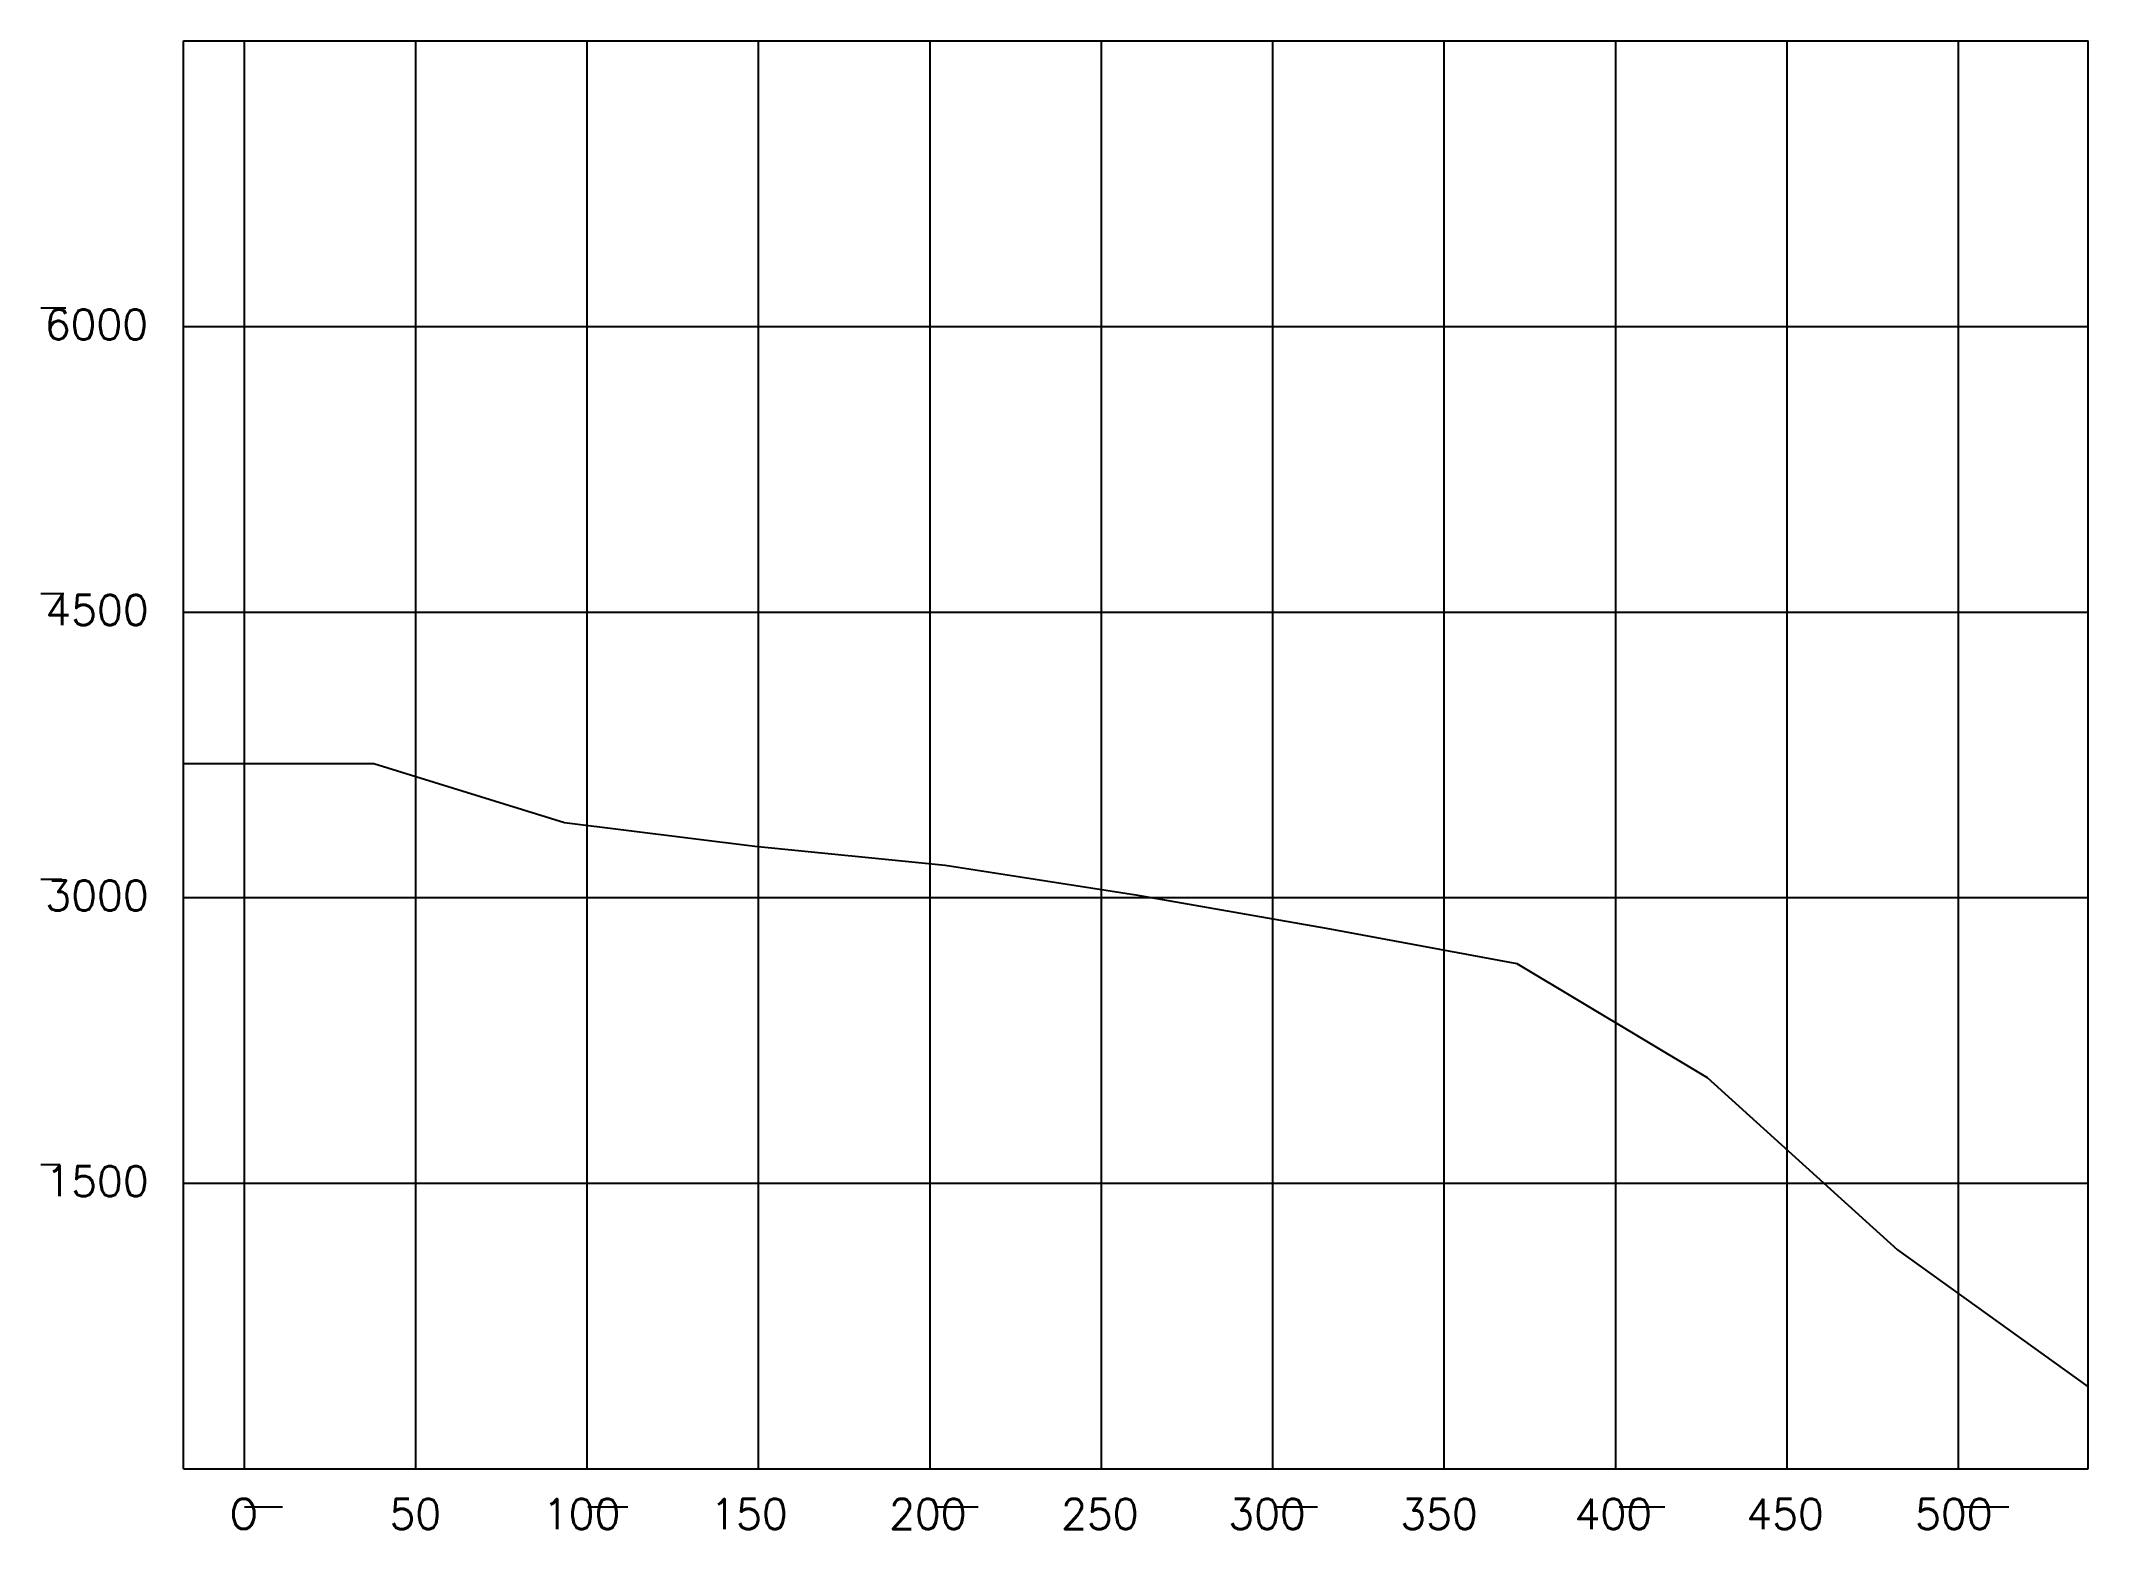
# Model space of a CAD drawing. Extents: x 325 to 1400, y 193 to 975.
import ezdxf
from ezdxf.enums import TextEntityAlignment as Align

# ---------------------------------------------------------------- set-up
doc = ezdxf.new("R2010")
doc.units = 0
doc.header["$MEASUREMENT"] = 0
doc.layers.get('0').update_dxf_attribs({"linetype": 'CONTINUOUS'})
doc.layers.add('-1', color=7, linetype='CONTINUOUS')
doc.layers.add('1', color=7, linetype='CONTINUOUS')
doc.styles.add('ROMANS', font='ROMANS', dxfattribs={"height": 0.2})

msp = doc.modelspace()

# ---------------------------------------------------------------- linework, layer by layer
at = {"layer": '-1', "color": 2, "linetype": 'Continuous'}
for p, q in [((325.2, 834.8), (338.2, 834.8)), ((325.2, 684.8), (337.2, 684.8)), ((325.2, 534.8), (336.2, 534.8)), ((325.2, 384.8), (335.2, 384.8)), ((432, 205), (452, 205)), ((612.4, 205), (633.4, 205)), ((795.3, 205), (817.3, 205)), ((972.5, 205), (995.5, 205)), ((1153.8, 205), (1177.8, 205)), ((1333.4, 205), (1358.4, 205))]:
    msp.add_line(p, q, dxfattribs=at)
at = {"color": 7, "linetype": 'Continuous'}
for p, q in [((400, 975), (1400, 975)), ((400, 225), (400, 975)), ((1400, 225), (1400, 975)), ((400, 595.5), (500, 595.5)), ((500, 595.5), (600, 564.5)), ((600, 564.5), (700, 552)), ((700, 552), (800, 542)), ((800, 542), (900, 526.5)), ((900, 526.5), (1000, 509)), ((1000, 509), (1100, 490.5)), ((1100, 490.5), (1200, 430.5)), ((1200, 430.5), (1300, 340)), ((1300, 340), (1400, 268)), ((400, 225), (1400, 225))]:
    msp.add_line(p, q, dxfattribs=at)
at = {"layer": '1', "color": 4, "linetype": 'Continuous'}
for p, q in [((432, 225), (432, 975)), ((522, 225), (522, 975)), ((612, 225), (612, 975)), ((702, 225), (702, 975)), ((792, 225), (792, 975)), ((882, 225), (882, 975)), ((972, 225), (972, 975)), ((1062, 225), (1062, 975)), ((1152, 225), (1152, 975)), ((1242, 225), (1242, 975)), ((1332, 225), (1332, 975)), ((400, 825), (1400, 825)), ((400, 675), (1400, 675)), ((400, 525), (1400, 525)), ((400, 375), (1400, 375))]:
    msp.add_line(p, q, dxfattribs=at)

# ---------------------------------------------------------------- texts
at = {"layer": '-1', "color": 7, "linetype": 'Continuous', "style": 'ROMANS'}
for s, height, p in [('6000', 15.82, (327.2, 834)), ('4500', 15.82, (327.5, 684)), ('3000', 15.82, (327.5, 534)), ('1500', 15.82, (327.5, 384)), ('O', 15.8, (424.2, 209.2)), ('50', 15.82, (508.2, 209.2)), ('100', 15.82, (588.7, 209.2)), ('150', 15.82, (676.6, 209.2)), ('200', 15.82, (770.5, 209.2)), ('250', 15.82, (860.8, 209.2)), ('300', 15.82, (948.6, 209.2)), ('350', 15.82, (1038.9, 209.2)), ('400', 15.82, (1130.4, 209.2)), ('450', 15.82, (1220.6, 209.2)), ('500', 15.82, (1309.2, 209.2))]:
    msp.add_text(s, height=height, dxfattribs=at).set_placement(p, align=Align.TOP_LEFT)

doc.saveas('drawing.dxf')
